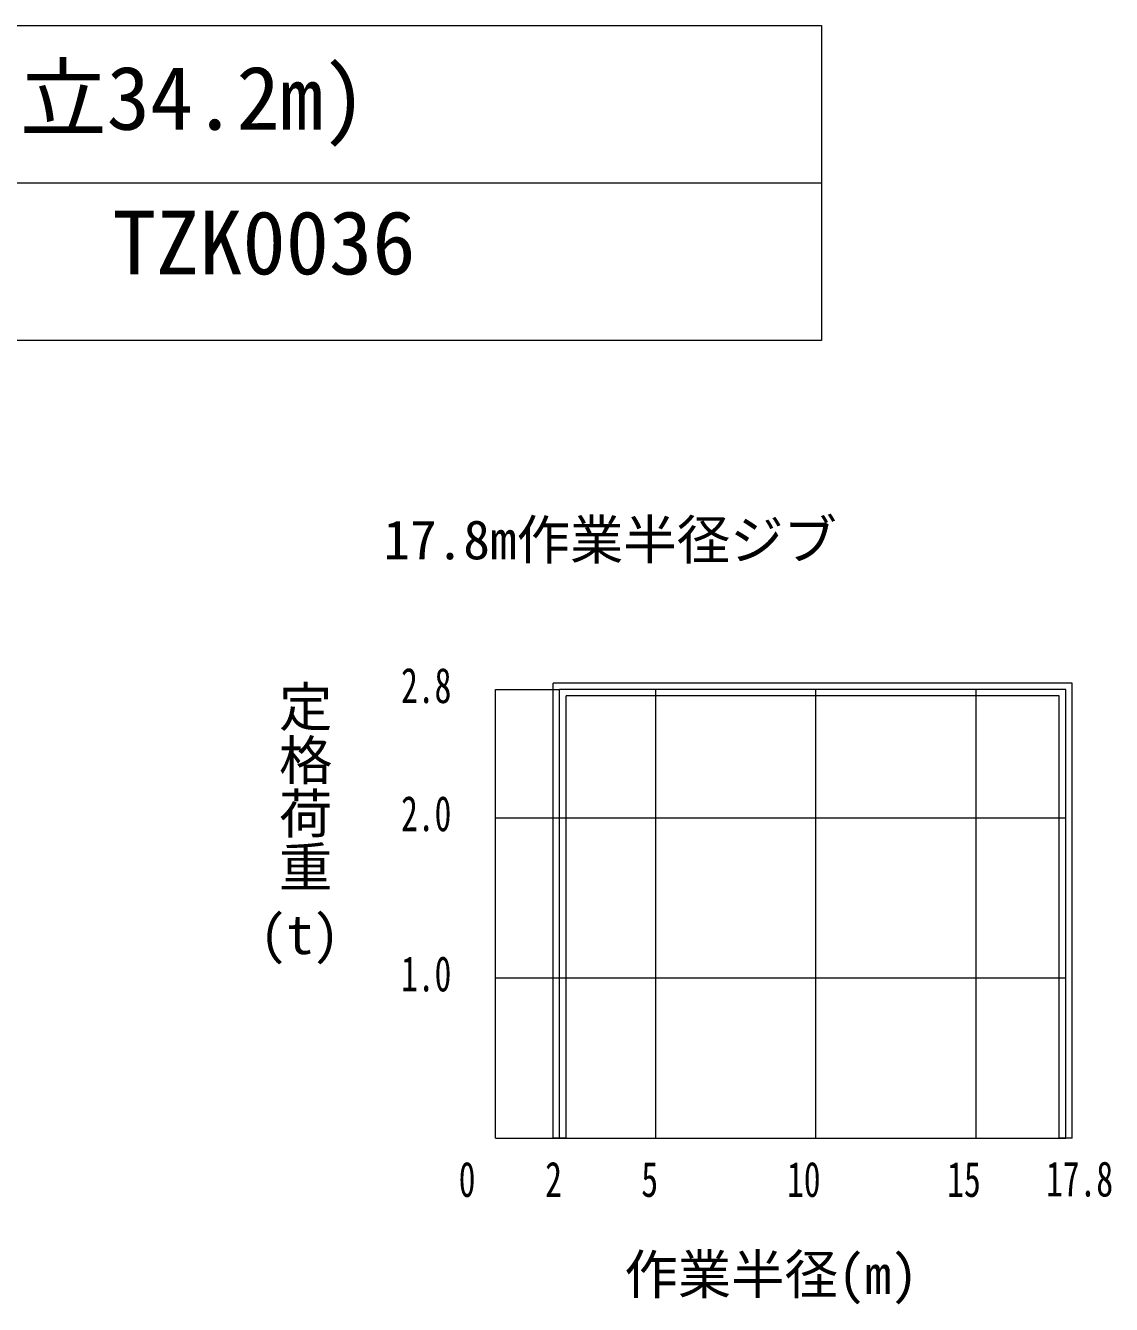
# Model space of a CAD drawing. Units: millimetres, scale not verified. Extents: x -27006 to 26751, y -37046 to 42575.
# Drawn here: x 14530 to 26733, y 28206 to 42575 of the extents above; entities that cross this region are included whole.
import ezdxf
from ezdxf.enums import TextEntityAlignment as Align

# ---------------------------------------------------------------- set-up
doc = ezdxf.new("R2010")
doc.units = ezdxf.units.MM
doc.header["$LTSCALE"] = 100
doc.layers.add('0-2_05 寸法', color=7, linetype='Continuous', lineweight=18)
doc.styles.add('@ＭＳ ゴシック', font='')
doc.styles.add('ＭＳ ゴシック', font='')
doc.styles.get('@ＭＳ ゴシック').set_extended_font_data('@MS Gothic')
doc.styles.get('ＭＳ ゴシック').set_extended_font_data('MS Gothic')

msp = doc.modelspace()

# ---------------------------------------------------------------- linework, layer by layer
at = {"layer": '0-2_05 寸法'}
for p, q in [((-14391, 42575), (23474.7, 42575)), ((23474.7, 42575), (23474.7, 39037.3)), ((-14391, 40806.2), (23474.7, 40806.2)), ((23474.7, 39037.3), (-14391, 39037.3)), ((19811.6, 30074.5), (19811.6, 35114.5)), ((19811.6, 35114.5), (20531.6, 35114.5)), ((20459.6, 30074.5), (20459.6, 35186.5)), ((26291.6, 35186.5), (20459.6, 35186.5)), ((20531.6, 30074.5), (20531.6, 35114.5)), ((26219.6, 35114.5), (20531.6, 35114.5)), ((21611.6, 30074.5), (21611.6, 35114.5)), ((23411.6, 30074.5), (23411.6, 35114.5)), ((25211.6, 30074.5), (25211.6, 35114.5)), ((26219.6, 30074.5), (26219.6, 35114.5)), ((26291.6, 30074.5), (26291.6, 35186.5)), ((20603.6, 30074.5), (20603.6, 35042.5)), ((26147.6, 35042.5), (20603.6, 35042.5)), ((26147.6, 30074.5), (26147.6, 35042.5)), ((19811.6, 33674.5), (26219.6, 33674.5)), ((19811.6, 31874.5), (26219.6, 31874.5)), ((19811.6, 30074.5), (26219.6, 30074.5)), ((20603.6, 30074.5), (20459.6, 30074.5)), ((26291.6, 30074.5), (26147.6, 30074.5))]:
    msp.add_line(p, q, dxfattribs=at)

# ---------------------------------------------------------------- texts
at = {"layer": '0-2_05 寸法', "style": 'ＭＳ ゴシック'}
for s, height, p in [('図面名称   \u3000\u3000\u3000\u3000\u3000\u3000\u3000\u3000ビルマンクレーン JCL-055SK(自立34.2m)', 714.8, (-12816, 41190.1)), ('\u3000\u3000竹本機械工業株式会社      \u3000\u3000\u3000\u3000\u3000 図番     \u3000\u3000\u3000\u3000TZK0036', 714.8, (-12751, 39565.1)), ('17.8m作業半径ジブ', 439.9, (18551.6, 36445.9)), ('(t)', 439.9, (17161.8, 32010.3)), ('作業半径(m)', 439.9, (21260, 28191.2))]:
    msp.add_text(s, height=height, dxfattribs=at).set_placement(p, align=Align.BOTTOM_LEFT)
at = {"layer": '0-2_05 寸法', "style": 'ＭＳ ゴシック', "width": 0.7}
for s, p in [('2.8', (18749.6, 34844.5)), ('2.0', (18749.6, 33404.5)), ('1.0', (18749.6, 31604.5)), ('0', (19397.6, 29295.2)), ('2', (20369.6, 29295.2)), ('5', (21449.6, 29295.2)), ('10', (23087.6, 29295.2)), ('15', (24887.6, 29295.2)), ('17.8', (25997.9, 29299.8))]:
    msp.add_text(s, height=395.9, dxfattribs=at).set_placement(p, align=Align.BOTTOM_LEFT)
at = {"layer": '0-2_05 寸法', "style": '@ＭＳ ゴシック'}
msp.add_text('定格荷重', height=439.9, rotation=270, dxfattribs=at).set_placement((17318.4, 35227.4), align=Align.BOTTOM_LEFT)

doc.saveas('drawing.dxf')
